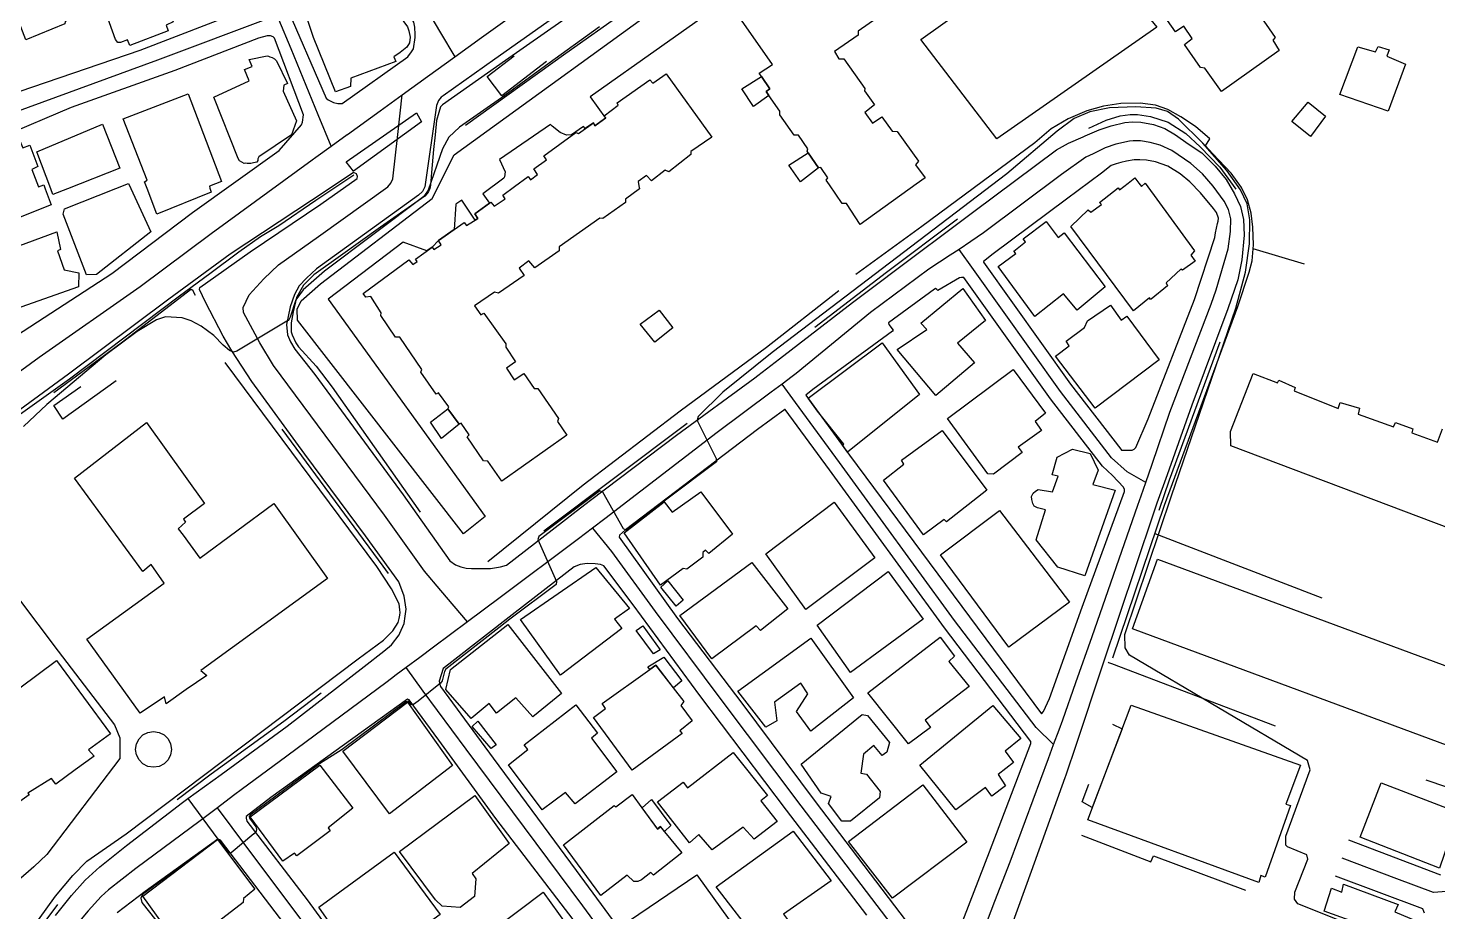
# Model space of a CAD drawing. Header units: millimetres. Extents: x 198785 to 203305, y 542885 to 545889.
# Drawn here: x 201611.1 to 201836.9, y 543627.7 to 543769.2 of the extents above; entities that cross this region are included whole.
import ezdxf

# ---------------------------------------------------------------- set-up
doc = ezdxf.new("R2010")
doc.units = ezdxf.units.MM
doc.linetypes.add('FENCE_25K', pattern=[54.3, 28.7, -9.2, -16.4])
doc.linetypes.add('HIDDEN_BULD_25K', pattern=[28.8, 18.4, -10.4])
for name, color, linetype in [('A0013117', 253, 'Continuous'), ('A0013118', 253, 'Continuous'), ('A0023217', 253, 'Continuous'), ('A0043325', 253, 'Continuous'), ('A0053326', 253, 'Continuous'), ('B0014111', 253, 'Continuous'), ('B0014112', 253, 'Continuous'), ('B0014113', 253, 'Continuous'), ('B0014115', 253, 'Continuous'), ('B0014116', 253, 'Continuous'), ('B0024120', 253, 'Continuous'), ('F0017111', 253, 'Continuous'), ('F0047224', 253, 'Continuous')]:
    doc.layers.add(name, color=color, linetype=linetype)

msp = doc.modelspace()

# ---------------------------------------------------------------- linework, layer by layer
at = {"layer": 'A0013117'}
for points in [[(201603.25, 543756.9), (201629.04, 543765.74), (201650.97, 543774.18), (201651.37, 543774.14), (201651.89, 543773.77), (201652.2, 543773.41), (201658.85, 543758.05), (201659.18, 543757.77), (201660.05, 543757.33), (201660.75, 543757.18), (201661.04, 543757.16), (201661.41, 543757.18), (201671.94, 543764.66), (201672.51, 543765.47), (201672.84, 543765.95), (201673.14, 543767.72), (201673.1, 543768.22), (201673.08, 543769.42), (201672.91, 543770.19), (201671.31, 543772.91), (201664.59, 543783.11), (201656.06, 543795.04), (201655.14, 543795.48), (201653.81, 543795.61)], [(201703.45, 543776.72), (201685.88, 543764.28), (201677.59, 543758.42), (201677.26, 543758.18), (201676.85, 543757.63), (201676.52, 543756.84), (201674.69, 543743.82), (201674.31, 543743.07), (201673.66, 543742.48), (201657.32, 543730.72), (201655.72, 543729.2), (201654.56, 543727.99), (201653.8, 543726.58), (201653.08, 543724.61), (201652.52, 543721.78), (201652.69, 543720.1), (201653.13, 543719.01), (201653.85, 543717.81), (201657.07, 543713.77), (201671.18, 543694.48), (201678.68, 543683.92), (201679.58, 543683.31), (201680.41, 543682.96), (201681.3, 543682.74), (201682.14, 543682.71), (201682.92, 543682.68), (201685.17, 543682.7), (201686.8, 543682.96), (201687.72, 543683.25), (201696.7, 543690.2), (201698.89, 543691.89), (201701.21, 543693.65), (201715, 543704.06), (201727.52, 543713.23), (201727.99, 543713.59), (201731.46, 543716.27), (201743.16, 543725.3), (201754.32, 543733.7), (201757.03, 543735.71), (201760.26, 543738.12), (201762.61, 543739.87), (201775.85, 543749.73), (201777.78, 543750.8), (201780.11, 543751.85), (201780.44, 543751.99), (201782.66, 543752.96), (201784.6, 543753.62), (201786.81, 543754.12), (201788.01, 543754.25), (201789.38, 543754.21), (201791.37, 543753.82), (201793.22, 543753.16), (201794.91, 543752.14), (201796.95, 543750.74), (201799.12, 543749.25), (201801.25, 543747.14), (201803, 543744.98), (201804.37, 543742.71), (201805.31, 543740.7), (201805.81, 543738.58), (201805.92, 543736.1), (201805.55, 543732.12), (201804.9, 543728.92), (201803.28, 543724.29), (201797.5, 543708.86), (201793.55, 543697.73), (201791.92, 543693.14), (201791.32, 543691.43), (201783.16, 543667.08), (201778.97, 543654.49), (201777.34, 543649.61), (201777.2, 543649.17), (201771.77, 543634.17), (201765.47, 543616.78)], [(201649.4, 543768.02), (201648.03, 543767.63), (201634.63, 543762.46), (201618.02, 543756.53), (201606.96, 543751.84)], [(201608.21, 543719.3), (201624.51, 543729.93), (201637.45, 543739.7), (201651.35, 543749.63), (201654.93, 543753.76), (201655.08, 543754.17), (201655.25, 543755.35), (201650.61, 543767.65), (201650.36, 543767.87), (201649.97, 543768), (201649.4, 543768.02)], [(201615.49, 543627.13), (201618.09, 543630.33), (201620.23, 543632.78), (201622.63, 543634.94), (201626.86, 543638.36), (201635.87, 543645.24), (201636.72, 543645.86), (201642.02, 543649.73), (201652.61, 543657.46), (201664.96, 543666.99), (201668.09, 543669.48), (201669.34, 543670.48), (201670.54, 543672.08), (201670.66, 543672.37), (201671.33, 543673.87), (201671.51, 543675.07), (201671.68, 543676.18), (201671.38, 543678.25), (201670.5, 543680.59), (201665.18, 543687.96), (201655.44, 543701.04), (201646.96, 543712.64), (201643.77, 543717.56), (201642.35, 543719.89), (201639.51, 543725.35), (201638.58, 543727.37), (201638.62, 543727.72), (201646.7, 543733.44), (201657.98, 543741.03), (201663.85, 543745.16), (201663.89, 543745.49), (201663.74, 543745.9), (201663.24, 543746.12), (201659.17, 543743.42), (201643.47, 543733.02), (201633.65, 543725.82), (201617.61, 543713.84), (201606.55, 543705.78)], [(201788.29, 543748.14), (201787.07, 543747.95), (201786.13, 543747.73), (201785.43, 543747.49), (201784.61, 543747.22), (201783.04, 543746.03), (201777.47, 543741.86), (201765.69, 543733.08), (201764.14, 543731.88), (201764.14, 543731.78), (201778.08, 543712.24), (201786.15, 543701.79), (201786.27, 543701.68), (201787.96, 543701.68), (201788.27, 543701.79), (201788.53, 543702.06), (201790.54, 543706.66), (201797.96, 543725.78), (201801.19, 543735.72), (201801.3, 543736.47), (201801.49, 543737.19), (201801.65, 543737.95), (201801.76, 543738.34), (201801.78, 543738.82), (201801.49, 543739.7), (201800.99, 543740.37), (201798.92, 543742.88), (201797.2, 543744.65), (201795.65, 543745.91), (201793.7, 543747.12), (201791.72, 543747.82), (201790.28, 543748.08), (201789.19, 543748.14), (201788.29, 543748.14)], [(201760.65, 543729.31), (201760.3, 543729.27), (201756.86, 543727.24), (201756.68, 543727.41), (201756.44, 543727.54), (201756.28, 543727.42), (201748.94, 543722.07), (201748.97, 543721.78), (201749.68, 543720.88), (201749.59, 543720.72), (201736.82, 543711.37), (201735.69, 543710.45), (201742.69, 543700.87), (201773.42, 543659.44), (201773.75, 543659.81), (201774.74, 543661.87), (201779.98, 543676.52), (201786.73, 543695.01), (201786.73, 543695.36), (201786.6, 543695.73), (201784.81, 543697.59), (201783.2, 543699.07), (201774.87, 543709.85), (201761, 543729.3), (201760.95, 543729.31), (201760.65, 543729.31)], [(201732.32, 543708.18), (201727.96, 543704.95), (201706.8, 543688.91), (201705.83, 543688.06), (201705.78, 543687.71), (201715.13, 543674.68), (201725.46, 543661.12), (201737.2, 543645.36), (201751.78, 543626.23), (201755.98, 543621.31), (201756.42, 543621.08), (201756.74, 543621.08), (201758.19, 543621.31), (201758.44, 543621.56), (201758.68, 543621.93), (201760.22, 543624.63), (201765.11, 543637.32), (201771.76, 543654.65), (201771.76, 543655), (201757.92, 543673.19), (201739.46, 543698.51), (201732.41, 543708.15), (201732.32, 543708.18)], [(201700.67, 543683.49), (201700.28, 543683.47), (201699.56, 543683.34), (201698.57, 543682.97), (201689.12, 543675.63), (201678.49, 543667.38), (201677.6, 543666.69), (201676.94, 543664.65), (201677.01, 543664.33), (201677.19, 543663.8), (201685.61, 543652.31), (201698.88, 543634.31), (201729.74, 543592.45)], [(201745.45, 543627.17), (201732.62, 543644), (201718.69, 543662.37), (201708.04, 543676.91), (201703.33, 543683.14), (201702.81, 543683.32), (201701.96, 543683.47), (201700.67, 543683.49)], [(201671.91, 543661.78), (201650.02, 543646.01), (201646.07, 543642.96), (201646.05, 543642.71), (201646.16, 543642.26), (201655.83, 543629.64), (201673.59, 543605.27), (201694.38, 543576.58), (201694.86, 543576.34), (201704.36, 543571.68), (201704.79, 543571.73), (201723.22, 543580.33), (201724.77, 543581.05), (201726.04, 543581.72), (201727.59, 543584.79), (201727.73, 543585.3), (201727.73, 543586.43), (201701.03, 543623.05), (201686.03, 543642.65), (201676.9, 543655.23), (201672.13, 543661.67), (201671.91, 543661.78)], [(201641.5, 543639.38), (201629.88, 543630.95), (201625.39, 543627.54)], [(201652.23, 543625.71), (201641.91, 543639.19), (201641.56, 543639.37), (201641.5, 543639.38)], [(201822.63, 543639.25), (201837.36, 543633.64)], [(201834.8, 543627.48), (201834.71, 543627.78), (201834.55, 543628.18), (201820.52, 543633.41)]]:
    msp.add_lwpolyline(points, dxfattribs=at)
at = {"layer": 'A0013118'}
for points in [[(201788.03, 543779.02), (201785.53, 543777.32), (201791.91, 543769.4), (201766.29, 543751.52), (201754.09, 543767.44), (201773.79, 543781.45), (201773.95, 543782.42), (201773.9, 543783.33), (201763.98, 543798.44), (201762.17, 543798.57), (201758.68, 543798.13)], [(201747.08, 543790.75), (201701.13, 543758.25), (201703.6, 543754.84), (201701.89, 543753.62), (201701.68, 543754.08), (201700.35, 543753.15), (201700.09, 543753.48), (201698.15, 543752.17), (201697.34, 543752.1), (201696.36, 543752.55), (201695.05, 543753.57), (201694.81, 543753.79), (201686.62, 543748.23), (201687.53, 543746.22), (201687.45, 543745.45), (201687.32, 543745.2), (201683.96, 543742.69), (201685.02, 543741.19), (201682.68, 543739.52), (201683.18, 543738.77), (201682.75, 543738.51), (201680.57, 543741.69), (201679.65, 543741.04), (201679.36, 543736.98), (201676.87, 543735.22), (201675.84, 543734.17), (201675.01, 543733.57), (201671.21, 543734.95), (201659.19, 543725.84), (201684.32, 543691.02), (201680.85, 543688.26), (201654.27, 543722.48), (201654.22, 543724.24), (201654.83, 543725.58), (201657.93, 543728.31), (201675.82, 543741.97), (201679.37, 543748.97), (201716.38, 543775.79)]]:
    msp.add_lwpolyline(points, dxfattribs=at)
at = {"layer": 'A0023217'}
for points in [[(201655.77, 543799.61), (201657.59, 543797.07), (201657.7, 543796.91), (201671.1, 543778.21), (201674.46, 543773.11), (201677.18, 543768.51), (201679.48, 543764.64)], [(201679.48, 543764.64), (201683.75, 543767.72), (201692.48, 543774.03), (201717.84, 543792.33), (201718.66, 543792.93), (201723.56, 543796.46)], [(201659.68, 543750.35), (201657.6, 543755.37), (201653.23, 543765.93), (201651.28, 543770.64), (201651.04, 543770.97), (201650.77, 543771.12), (201650.47, 543771.09), (201631.83, 543764.1), (201605.1, 543754.37), (201599.71, 543752.84), (201595.71, 543751.7)], [(201671.03, 543758.54), (201675.11, 543761.49), (201679.48, 543764.64)], [(201681.5, 543674.18), (201677.22, 543679.18), (201674.59, 543682.25), (201668.18, 543691.22), (201650.41, 543715.23), (201648.23, 543718.83), (201645.63, 543723.69), (201645.54, 543724.52), (201646.52, 543726.55), (201648.86, 543729.11), (201651.21, 543731.32), (201657.65, 543735.87), (201668.76, 543743.82), (201669.24, 543744.39), (201669.56, 543745.1), (201670.34, 543752.23), (201671.03, 543758.54)], [(201659.68, 543750.35), (201662.24, 543752.19), (201662.26, 543752.21), (201667.5, 543755.99), (201671.03, 543758.54)], [(201790.13, 543696.46), (201791.15, 543699.42), (201794.02, 543707.76), (201800.62, 543725.04), (201801.43, 543727.35), (201803.37, 543733.92), (201803.7, 543736.65), (201803.79, 543738.7), (201803.4, 543740.2), (201802.68, 543741.54), (201800.96, 543743.93), (201799.23, 543745.9), (201797.39, 543747.58), (201795.32, 543748.93), (201794.31, 543749.63), (201792.47, 543750.49), (201790.83, 543750.95), (201789.28, 543751.18), (201788.15, 543751.19), (201787.55, 543751.13), (201785.36, 543750.68), (201783.64, 543750.09), (201781.7, 543749.11), (201780.54, 543748.58), (201776.66, 543745.79), (201764.15, 543736.47), (201762.14, 543735.1), (201760.24, 543733.8)], [(201601.49, 543708.23), (201606.75, 543712.08), (201612.91, 543716.57), (201629.08, 543727.87), (201640.46, 543736.36), (201656.63, 543748.15), (201657.21, 543748.57), (201659.68, 543750.35)], [(201760.24, 543733.8), (201758.79, 543732.86), (201755.38, 543730.62), (201746.05, 543723.69), (201734.17, 543713.95), (201733.51, 543713.45), (201731.89, 543712.25)], [(201790.13, 543696.46), (201787.15, 543698.16), (201784.67, 543700.43), (201776.47, 543711.04), (201762.55, 543730.57), (201760.24, 543733.8)], [(201731.89, 543712.25), (201730.14, 543710.94), (201721.48, 543704.5), (201703.49, 543690.68), (201701.52, 543689.16)], [(201775.38, 543654.49), (201772.58, 543657.22), (201759.52, 543674.39), (201741.07, 543699.69), (201734.05, 543709.3), (201731.89, 543712.25)], [(201775.38, 543654.49), (201776.27, 543656.89), (201776.85, 543658.46), (201778.95, 543664.47), (201781.57, 543671.8), (201788.9, 543692.86), (201789.41, 543694.36), (201790.13, 543696.46)], [(201701.52, 543689.16), (201699.28, 543687.45), (201686.71, 543678.07), (201681.5, 543674.18)], [(201701.52, 543689.16), (201704.56, 543685.42), (201711.58, 543675.8), (201722.07, 543661.74), (201734.91, 543644.68), (201748.62, 543626.7), (201756.2, 543617.57), (201760.05, 543614.72)], [(201681.5, 543674.18), (201676.03, 543670.09), (201673.84, 543668.46), (201671.65, 543666.83)], [(201671.65, 543666.83), (201670.08, 543665.65), (201669.3, 543665.07), (201668.44, 543664.38), (201651.32, 543651.74), (201645.45, 543647.41), (201644.04, 543646.35), (201641.43, 543644.38)], [(201733.36, 543583.13), (201730.25, 543587.37), (201699.95, 543628.68), (201681.26, 543653.77), (201674.41, 543663.08), (201671.65, 543666.83)], [(201760.05, 543614.72), (201761.96, 543618.96), (201762.19, 543619.46), (201765.99, 543629.4), (201768.44, 543635.74), (201774.57, 543652.29), (201775.38, 543654.49)], [(201641.43, 543644.38), (201639.1, 543642.63), (201638.69, 543642.31), (201628.37, 543634.66), (201624.01, 543631.24), (201622.81, 543630.16), (201620.72, 543627.9), (201618.51, 543625.18), (201616.78, 543622.61), (201615.35, 543619.74), (201614.28, 543616.68), (201613.51, 543613.58), (201613.46, 543612.97), (201613.21, 543609.96)], [(201700.11, 543567.31), (201698.2, 543569.36), (201692.58, 543575.39), (201676.1, 543597.73), (201667.22, 543609.92), (201643.82, 543641.2), (201641.43, 543644.38)], [(201841.83, 543631.26), (201836.26, 543630.79), (201830.36, 543633.02), (201821.58, 543636.33)]]:
    msp.add_lwpolyline(points, dxfattribs=at)
at = {"layer": 'A0043325'}
msp.add_lwpolyline([(201674.13, 543754.24), (201663.26, 543746.33), (201662.05, 543747.84), (201673.32, 543755.69), (201674.13, 543754.24)], dxfattribs=at)
at = {"layer": 'A0053326'}
msp.add_lwpolyline([(201615.49, 543627.13), (201618.09, 543630.33), (201620.23, 543632.78), (201622.63, 543634.94), (201626.86, 543638.36), (201635.87, 543645.24), (201636.72, 543645.86), (201641.5, 543639.38), (201629.88, 543630.95), (201625.39, 543627.54)], dxfattribs=at)
at = {"layer": 'B0014111'}
for points in [[(201617, 543769.92), (201610.77, 543767.36), (201607.48, 543775.91), (201607.1, 543776.91), (201611.09, 543778.53), (201618.69, 543781.63), (201622.14, 543772.75), (201617.07, 543770.3), (201617, 543769.92)], [(201662.78, 543759.91), (201660.33, 543759.03), (201656.83, 543767.76), (201655.67, 543771.29), (201656.21, 543771.45), (201656.02, 543772.15), (201667.01, 543776.13), (201671.88, 543769.44), (201672.12, 543768.83), (201672.29, 543767.79), (201672.21, 543766.87), (201671.79, 543766.18), (201670.74, 543765.35), (201669.7, 543764.63), (201670.01, 543763.89), (201662.8, 543761.21), (201662.78, 543759.91)], [(201829.12, 543765.76), (201828.76, 543764.75), (201831.74, 543763.48), (201829, 543755.97), (201821.25, 543758.64), (201824.1, 543766.26), (201826.92, 543765.43), (201827.35, 543766.32), (201829.12, 543765.76)], [(201647.24, 543747.66), (201647, 543747.6), (201646.77, 543747.56), (201646.44, 543747.54), (201646.21, 543747.58), (201645.95, 543747.6), (201645.7, 543747.59), (201645.37, 543747.76), (201644.96, 543748), (201644.76, 543748.36), (201640.87, 543758.17), (201646.5, 543760.8), (201645.76, 543762.64), (201647.03, 543763.08), (201646.55, 543764.2), (201649.39, 543764.82), (201649.61, 543764.77), (201649.83, 543764.67), (201650.22, 543764.54), (201650.56, 543764.31), (201650.91, 543764.03), (201652.68, 543760.4), (201652.08, 543760.09), (201651.98, 543759.17), (201654.13, 543754.38), (201653.29, 543752.16), (201648.07, 543748.63), (201647.92, 543748.32), (201647.93, 543748.03), (201647.78, 543747.79), (201647.24, 543747.66)], [(201640.45, 543742.95), (201631.73, 543739.46), (201630.17, 543743.58), (201629.77, 543744.63), (201630.2, 543744.92), (201626.36, 543754.73), (201636.73, 543758.71), (201642.08, 543744.68), (201640.16, 543743.94), (201640.25, 543743.63), (201640.45, 543742.95)], [(201617.42, 543743.51), (201615.08, 543742.58), (201614.74, 543743.49), (201612.53, 543749.44), (201623.04, 543753.84), (201625.79, 543746.8), (201617.42, 543743.51)], [(201622.06, 543729.77), (201620.48, 543729.74), (201616.75, 543739.47), (201616.96, 543740.33), (201625.16, 543743.55), (201627.2, 543744.35), (201627.56, 543743.56), (201630.76, 543736.61), (201622.06, 543729.77)], [(201607.23, 543722.05), (201606.42, 543721.79), (201605.56, 543721.84), (201604.65, 543722.25), (201604.06, 543723.06), (201602.36, 543731.7), (201615.7, 543736.62), (201616.31, 543733.79), (201615.8, 543733.6), (201616.9, 543730.53), (201619.22, 543730.06), (201619.2, 543727.83), (201608.16, 543723.94), (201607.94, 543723.12), (201607.76, 543722.63), (201607.23, 543722.05)], [(201753.91, 543710.55), (201742.39, 543701.31), (201741.56, 543702.45), (201741.8, 543702.6), (201737.58, 543707.89), (201736.05, 543709.98), (201747.94, 543718.82), (201753.91, 543710.55)], [(201696.58, 543662.69), (201691.94, 543658.96), (201689.25, 543661.97), (201686.16, 543659.54), (201684.96, 543661.09), (201682.08, 543658.7), (201678.03, 543663.3), (201678.76, 543666.51), (201687.97, 543673.75), (201696.58, 543662.69)], [(201767.69, 543647.9), (201765.48, 543646.23), (201764.47, 543647.62), (201759.71, 543644.06), (201753.93, 543651.23), (201765.65, 543660.74), (201770.15, 543655.47), (201767.64, 543653.43), (201768.97, 543651.65), (201766.52, 543649.7), (201767.69, 543647.9)], [(201813.35, 543644.75), (201809.25, 543633.27), (201808.59, 543633.56), (201808.23, 543632.43), (201780.85, 543642.45), (201787.78, 543660.79), (201814.93, 543651.19), (201812.58, 543644.98), (201813.35, 543644.75)], [(201840.25, 543643.62), (201837.22, 543634.7), (201824.48, 543639.68), (201827.83, 543648.36), (201840.25, 543643.62)]]:
    msp.add_lwpolyline(points, dxfattribs=at)
at = {"layer": 'B0014112'}
for points in [[(201632.18, 543776.72), (201634.36, 543770.27), (201633.21, 543769.74), (201633.53, 543768.8), (201627.41, 543766.45), (201627.06, 543767.36), (201625.92, 543766.92), (201625.5, 543766.97), (201625.1, 543767.45), (201622.93, 543773.51), (201623.31, 543773.67), (201622.83, 543774.07), (201622.51, 543774.82), (201622.5, 543775.58), (201622.57, 543776.17), (201621.83, 543775.89), (201619.86, 543781.4), (201620.9, 543781.69), (201620.55, 543782.63), (201629.35, 543785.97), (201630.89, 543782.25), (201632.18, 543776.72)], [(201762.71, 543715.63), (201756.54, 543710.42), (201750.34, 543717.76), (201755.06, 543720.97), (201754.11, 543721.99), (201760.84, 543727.52), (201764.5, 543722.44), (201759.98, 543718.79), (201762.71, 543715.63)], [(201770.35, 543701.3), (201765.74, 543697.83), (201764.85, 543697.87), (201758.41, 543706.74), (201768.89, 543714.59), (201774.06, 543707.6), (201772.42, 543706.24), (201773.42, 543704.83), (201769.72, 543702.15), (201770.35, 543701.3)], [(201764.71, 543695.26), (201758.22, 543690.16), (201757.86, 543690.53), (201754.55, 543688.08), (201748.12, 543696.84), (201751.41, 543699.4), (201751.04, 543700.03), (201757.52, 543704.83), (201764.71, 543695.26)], [(201785.22, 543695.25), (201780.37, 543681.54), (201776.07, 543682.91), (201772.57, 543687.28), (201774.08, 543692.12), (201772.81, 543692.42), (201772.29, 543692.7), (201772.03, 543693.12), (201771.88, 543693.73), (201771.85, 543694.26), (201772.11, 543694.77), (201772.46, 543695.07), (201772.89, 543695.35), (201775.19, 543694.96), (201776.09, 543697.48), (201775.14, 543697.71), (201775.94, 543700.53), (201778.41, 543701.8), (201781.23, 543701.11), (201782.51, 543698.46), (201781.69, 543696.18), (201785.22, 543695.25)], [(201718.85, 543694.96), (201723.96, 543688.2), (201720.13, 543685.11), (201719.63, 543685.63), (201719.19, 543685.27), (201719.18, 543684.52), (201716.65, 543682.57), (201716.05, 543682.7), (201712.42, 543680.05), (201706.57, 543688.39), (201712.99, 543693.36), (201714.3, 543691.7), (201718.85, 543694.96)], [(201746.75, 543684.43), (201735.72, 543676.15), (201729.27, 543685.05), (201740.24, 543693.31), (201746.75, 543684.43)], [(201777.91, 543677.33), (201768.22, 543670.09), (201757.28, 543684.87), (201766.71, 543691.98), (201777.91, 543677.33)], [(201706.2, 543673.08), (201696.39, 543665.62), (201689.98, 543674.51), (201702.07, 543682.88), (201707.47, 543676.3), (201705.04, 543674.59), (201706.2, 543673.08)], [(201732.79, 543676.23), (201728.41, 543672.79), (201727.75, 543673.51), (201720.63, 543668.23), (201715.49, 543675.15), (201727.02, 543683.68), (201732.79, 543676.23)], [(201754.49, 543674.61), (201742.86, 543666.02), (201737.5, 543673.63), (201748.88, 543682.23), (201754.49, 543674.61)], [(201736.47, 543671.57), (201743.34, 543661.98), (201736.52, 543656.67), (201734.22, 543659.79), (201736, 543662.65), (201734.88, 543664.34), (201730.7, 543661.28), (201731.04, 543658.31), (201729.3, 543657.27), (201724.82, 543663.03), (201736.47, 543671.57)], [(201755.64, 543657.26), (201752.13, 543654.6), (201745.64, 543662.8), (201757.23, 543671.69), (201759.53, 543668.66), (201758.59, 543667.82), (201761.86, 543663.81), (201754.82, 543658.41), (201755.64, 543657.26)], [(201710.72, 543666.55), (201711.69, 543667.24), (201714.46, 543663.6), (201716.13, 543661.39), (201715.65, 543660.78), (201717.5, 543658.3), (201715.5, 543656.72), (201715.89, 543656.28), (201707.88, 543650.41), (201701.66, 543658.85), (201703.6, 543660.28), (201703.09, 543661.08), (201710.72, 543666.55)], [(201679.12, 543651.17), (201669, 543643.4), (201661.51, 543653.45), (201671.9, 543661.3), (201679.12, 543651.17)], [(201705.41, 543650.12), (201698.72, 543644.99), (201697.22, 543646.82), (201693.46, 543644.05), (201688.09, 543651.28), (201691.14, 543653.7), (201690.59, 543654.46), (201698.83, 543660.89), (201702.34, 543656.32), (201701.38, 543655.54), (201705.41, 543650.12)], [(201749.09, 543654.82), (201748.68, 543653.3), (201747.92, 543652.75), (201746.59, 543654.33), (201744.91, 543652.98), (201744.51, 543649.9), (201745.41, 543649.78), (201747.62, 543646.99), (201747.5, 543645.98), (201742.83, 543642.26), (201741.45, 543642.25), (201739.33, 543645.07), (201739.75, 543646.18), (201738.14, 543646.74), (201734.96, 543651.34), (201744.7, 543659.34), (201745.55, 543659.18), (201749.09, 543654.82)], [(201659.52, 543640.67), (201654.17, 543636.68), (201653.79, 543637.13), (201651.91, 543635.82), (201646.71, 543642.92), (201657.84, 543651.2), (201663.15, 543644.34), (201659.17, 543641.15), (201659.52, 543640.67)], [(201724.03, 543653.23), (201729.55, 543646.35), (201728.49, 543645.5), (201731.1, 543642.19), (201727.43, 543639.34), (201725.64, 543641.25), (201720.69, 543637.63), (201718.53, 543640.12), (201717.05, 543638.77), (201711.96, 543645.34), (201716.02, 543648.46), (201716.74, 543647.6), (201724.03, 543653.23)], [(201761.46, 543638.86), (201749.55, 543629.91), (201742.52, 543638.97), (201754.45, 543648.03), (201761.46, 543638.86)], [(201682.64, 543630.16), (201680.35, 543628.41), (201677.45, 543628.63), (201676.36, 543629.63), (201670.61, 543637.37), (201682.69, 543646.33), (201688.17, 543638.68), (201682.24, 543633.87), (201682.82, 543633.02), (201682.64, 543630.16)], [(201707.89, 543646.52), (201709.45, 543644.38), (201711.94, 543640.96), (201712.42, 543641.35), (201713.07, 543640.55), (201715.84, 543637.15), (201711.29, 543633.61), (201710.88, 543634.03), (201709.36, 543632.83), (201708.79, 543632.6), (201708.12, 543632.58), (201707.1, 543633.61), (201702.86, 543630.33), (201696.86, 543638.44), (201704.99, 543644.76), (201705.27, 543644.52), (201707.89, 543646.52)], [(201732.78, 543626.5), (201728.02, 543623.06), (201721.35, 543631.71), (201733.67, 543640.62), (201739.77, 543632.68), (201732.13, 543627.35), (201732.78, 543626.5)], [(201645.57, 543629.2), (201638.13, 543623.51), (201637.57, 543623.64), (201635.39, 543622.07), (201629.48, 543630.22), (201641.47, 543639.3), (201647.42, 543631.33), (201645.61, 543629.83), (201645.57, 543629.2)], [(201677.14, 543627.29), (201670.3, 543622.32), (201669.42, 543623.46), (201665.17, 543620.49), (201662.04, 543624.46), (201661, 543623.72), (201657.69, 543628.44), (201669.73, 543637.27), (201677.14, 543627.29)], [(201724.66, 543624.71), (201721.83, 543622.4), (201721.02, 543623.26), (201715.6, 543619.93), (201716.35, 543618.84), (201714.08, 543616.97), (201707.46, 543626.35), (201718.24, 543633.63), (201724.66, 543624.71)], [(201693.63, 543630.84), (201701.01, 543620.61), (201690.33, 543612.86), (201681.55, 543623.39), (201685.09, 543625.91), (201685.85, 543624.97), (201693.63, 543630.84)], [(201821.84, 543632.17), (201830.57, 543628.88), (201830.05, 543627.69), (201833.48, 543626.26), (201832.22, 543622.99), (201818.7, 543627.81), (201819.91, 543631.5), (201821.55, 543630.88), (201821.84, 543632.17)]]:
    msp.add_lwpolyline(points, dxfattribs=at)
at = {"layer": 'B0014113'}
for points in [[(201609.8, 543751.22), (201610.25, 543750.05), (201611.41, 543750.52), (201612.65, 543747.08), (201611.72, 543746.63), (201612.78, 543743.83), (201613.63, 543744.15), (201613.87, 543743.49), (201614.79, 543740.95), (201602.97, 543736.25), (201601.07, 543740.38), (201601.78, 543740.61), (201601.15, 543742.47), (201602.08, 543742.78), (201601.81, 543743.43), (201600.42, 543746.79), (201601.34, 543746.87), (201601.03, 543747.69), (201605.19, 543749.45), (201605.62, 543748.32), (201607.03, 543748.88), (201606.69, 543749.98), (201609.8, 543751.22)], [(201789.03, 543744.42), (201789.47, 543743.86), (201790.04, 543744.4), (201797.93, 543733.6), (201797.37, 543732.86), (201798.04, 543731.9), (201796.05, 543730.5), (201795.77, 543730.66), (201793.43, 543728.46), (201793.62, 543727.95), (201791.02, 543725.86), (201790.93, 543725.79), (201790.76, 543726.03), (201788.18, 543723.96), (201778.13, 543737.45), (201780.94, 543740.14), (201781.34, 543739.79), (201783.05, 543740.99), (201782.71, 543741.33), (201785.71, 543743.68), (201785.96, 543743.36), (201787.3, 543744.41), (201788.38, 543745.25), (201789.03, 543744.42)], [(201774.19, 543738.26), (201776.1, 543735.7), (201777.08, 543736.45), (201783.66, 543727.8), (201779.18, 543724.07), (201776.95, 543726.67), (201772.36, 543723.07), (201766.51, 543731.09), (201769.32, 543733.16), (201769, 543733.53), (201770.86, 543735), (201770.49, 543735.5), (201774.19, 543738.26)], [(201784.48, 543724.87), (201786.2, 543722.48), (201787.09, 543723.12), (201792.31, 543716.12), (201782.04, 543708.4), (201775.66, 543716.7), (201777.85, 543718.39), (201777.39, 543719.1), (201780.35, 543721.28), (201780.83, 543722.39), (201784.48, 543724.87)], [(201847.3, 543663.73), (201843.05, 543652.67), (201788.04, 543673.05), (201792.03, 543684.18), (201847.3, 543663.73)]]:
    msp.add_lwpolyline(points, dxfattribs=at)
at = {"layer": 'B0014115'}
for points in [[(201750.76, 543773.39), (201744.09, 543768.76), (201744.07, 543768.12), (201740.28, 543765.48), (201740.99, 543764.32), (201741.76, 543764.35), (201745.17, 543759.6), (201745.08, 543759.22), (201746.71, 543756.94), (201745.16, 543755.76), (201746.37, 543754.04), (201747.85, 543755.06), (201749.54, 543752.75), (201750.33, 543752.68), (201753.75, 543747.94), (201753.25, 543747.37), (201754.8, 543745.26), (201753.36, 543744.23), (201744.41, 543737.81), (201742.19, 543741.14), (201741.54, 543741.18), (201739.47, 543744.16), (201738.97, 543744.89), (201739.23, 543745.25), (201738.08, 543746.92), (201737.72, 543746.88), (201736.07, 543749.28), (201735.91, 543749.52), (201736.03, 543749.91), (201734.52, 543752.1), (201733.85, 543752.12), (201731.52, 543755.34), (201731.53, 543755.96), (201729.75, 543758.46), (201729.32, 543759.07), (201729.95, 543759.5), (201728.57, 543761.51), (201728.2, 543762.05), (201730.34, 543763.44), (201725.4, 543770.5)], [(201808.12, 543771.77), (201810.88, 543767.76), (201810.48, 543767.33), (201811.54, 543765.67), (201802.27, 543759.08), (201799.6, 543762.83), (201798.9, 543762.95), (201796.34, 543766.63), (201797.59, 543767.56), (201796.25, 543769.58), (201794.89, 543768.64), (201792.33, 543772.27)], [(201713.34, 543761.93), (201720.65, 543751.78), (201717.27, 543749.47), (201717.26, 543748.99), (201713.77, 543746.24), (201713.15, 543746.48), (201710.97, 543744.79), (201710.15, 543745.62), (201708.86, 543744.66), (201708.97, 543743.99), (201709.06, 543743.53), (201706.83, 543741.87), (201706.81, 543741.33), (201703.2, 543738.75), (201702.68, 543738.81), (201696.17, 543734.24), (201696.16, 543733.56), (201692.28, 543730.88), (201691.34, 543732), (201689.79, 543730.78), (201690.56, 543729.61), (201686.47, 543726.8), (201685.85, 543726.95), (201682.63, 543724.78), (201683.64, 543723.34), (201684.14, 543723.57), (201687.66, 543718.67), (201687.64, 543718.13), (201689.19, 543715.82), (201687.74, 543714.77), (201688.96, 543712.93), (201690.53, 543713.94), (201692.17, 543711.51), (201692.78, 543711.52), (201696.09, 543706.71), (201695.93, 543706.25), (201697.39, 543704.05), (201687.02, 543696.69), (201684.73, 543699.88), (201684.05, 543699.97), (201681.47, 543703.77), (201681.74, 543704.11), (201680.49, 543705.99), (201680.18, 543705.83), (201678.37, 543708.25), (201678.51, 543708.58), (201676.87, 543710.83), (201676.47, 543710.62), (201674.03, 543714.17), (201674.17, 543714.59), (201670.64, 543719.74), (201669.94, 543719.77), (201667.6, 543723.22), (201667.68, 543723.64), (201666.01, 543726.25), (201665.19, 543726.18), (201664.81, 543726.75), (201672.11, 543732.16), (201672.73, 543731.38), (201673.41, 543731.87), (201673.18, 543732.23), (201675.84, 543734.17), (201676.12, 543733.78), (201677.29, 543734.52), (201676.87, 543735.22), (201680.95, 543738.11), (201681.32, 543737.63), (201683.18, 543738.77), (201682.68, 543739.52), (201685.25, 543741.35), (201685.78, 543740.74), (201687.51, 543741.91), (201687.18, 543742.52), (201689.03, 543743.89), (201691.2, 543745.49), (201691.61, 543744.95), (201692.7, 543745.79), (201692.11, 543746.73), (201694.15, 543748.17), (201693.74, 543748.79), (201698.83, 543752.52), (201699.26, 543752.39), (201701.68, 543754.08), (201701.89, 543753.62), (201703.67, 543754.88), (201703.4, 543755.22), (201705.65, 543756.9), (201705.48, 543757.26), (201710.71, 543760.99), (201711.16, 543760.44), (201713.34, 543761.93)], [(201841.53, 543688.08), (201803.75, 543702.35), (201803.7, 543704.62), (201807.37, 543713.95), (201811.26, 543712.45), (201811.45, 543712.88), (201814.08, 543711.7), (201813.91, 543711.16), (201820.99, 543708.35), (201821.27, 543709.3), (201824.37, 543708.37), (201824.15, 543707.41), (201829.84, 543705.37), (201830.13, 543706.09), (201832.94, 543705.08), (201832.78, 543704.42), (201836.9, 543702.94), (201837.66, 543705.06)], [(201635.95, 543688.06), (201638.6, 543684.35), (201650.46, 543693.09), (201659.1, 543681.09), (201638.79, 543666.35), (201639.74, 543665.57), (201636.41, 543663.3), (201633.24, 543661.05), (201632.95, 543662.14), (201629.07, 543659.52), (201620.51, 543671.4), (201632.89, 543680.34), (201630.84, 543683.36), (201629.51, 543682.24), (201618.53, 543697.19), (201630.06, 543706.07), (201639.35, 543693.12), (201636.02, 543690.62), (201636.33, 543690.14), (201635.14, 543689.07), (201635.95, 543688.06)], [(201603.63, 543659.07), (201615.68, 543667.98), (201624.29, 543656.25), (201620.81, 543653.66), (201621.68, 543652.63), (201618.65, 543650.48), (201615.54, 543648.15), (201614.86, 543649.09), (201611.05, 543646.7), (201611.27, 543646.43), (201607.73, 543643.91)]]:
    msp.add_lwpolyline(points, dxfattribs=at)
at = {"layer": 'B0014116', "linetype": 'HIDDEN_BULD_25K', "flags": 128}
for points in [[(201694.17, 543763.9), (201686.98, 543758.38), (201684.65, 543761.51), (201691.95, 543767.06), (201694.17, 543763.9)], [(201729.75, 543758.46), (201727.29, 543756.68), (201725.45, 543759.5), (201728.57, 543761.51), (201729.95, 543759.5), (201729.32, 543759.07), (201729.75, 543758.46)], [(201818.94, 543755.13), (201816.54, 543751.91), (201813.54, 543754.27), (201816.14, 543757.39), (201818.94, 543755.13)], [(201737.72, 543746.88), (201734.82, 543744.64), (201732.95, 543747.3), (201736.07, 543749.28), (201737.72, 543746.88)], [(201714.41, 543721.23), (201711.5, 543718.93), (201709.18, 543721.85), (201712.18, 543724.06), (201714.41, 543721.23)], [(201625.23, 543712.74), (201616.7, 543706.64), (201615.22, 543708.8), (201623.74, 543714.81), (201625.23, 543712.74)], [(201680.18, 543705.83), (201677.34, 543703.52), (201675.57, 543706.15), (201678.37, 543708.25), (201680.18, 543705.83)], [(201716.06, 543677.64), (201714.92, 543676.69), (201712.49, 543679.7), (201713.6, 543680.74), (201716.06, 543677.64)], [(201712.37, 543669.66), (201711.3, 543669.04), (201708.51, 543672.79), (201709.58, 543673.52), (201712.37, 543669.66)], [(201710.72, 543666.55), (201710.37, 543666.95), (201712.95, 543668.51), (201715.84, 543664.69), (201714.47, 543663.6), (201711.69, 543667.24), (201710.72, 543666.55)], [(201686.09, 543654.44), (201685.31, 543653.87), (201682.25, 543657.42), (201683.17, 543658.26), (201686.09, 543654.44)], [(201632.09, 543651), (201631.21, 543650.86), (201630.32, 543651), (201629.52, 543651.41), (201628.88, 543652.04), (201628.47, 543652.84), (201628.33, 543653.73), (201628.47, 543654.62), (201628.88, 543655.42), (201629.52, 543656.05), (201630.32, 543656.46), (201631.21, 543656.6), (201632.09, 543656.46), (201632.89, 543656.05), (201633.53, 543655.42), (201633.94, 543654.62), (201634.08, 543653.73), (201633.94, 543652.84), (201633.53, 543652.04), (201632.89, 543651.41), (201632.09, 543651)], [(201786.34, 543657.04), (201781.57, 543644.41), (201779.94, 543645.34), (201784.74, 543657.81), (201786.34, 543657.04)], [(201714.08, 543641.54), (201713.08, 543640.57), (201712.42, 543641.38), (201711.95, 543640.99), (201709.47, 543644.39), (201710.98, 543645.73), (201714.08, 543641.54)]]:
    msp.add_lwpolyline(points, dxfattribs=at)
at = {"layer": 'B0024120', "linetype": 'FENCE_25K', "flags": 128}
for points in [[(201657.26, 543715.1), (201659.82, 543711.73), (201678.71, 543684.9), (201679.84, 543683.81), (201680.51, 543683.54), (201681.21, 543683.37), (201682.43, 543683.31), (201683.35, 543683.28), (201683.95, 543683.28), (201685.01, 543683.31), (201686.12, 543683.47), (201687.16, 543683.81), (201721.33, 543709.43), (201721.63, 543709.47), (201748.61, 543730.17), (201769.05, 543745.47), (201775.21, 543750.04), (201778.19, 543751.84), (201780.79, 543753.1), (201783.79, 543754.51), (201786.03, 543755.2), (201787.62, 543755.39), (201788.82, 543755.39), (201790.92, 543755.11), (201793.76, 543754.21), (201796.58, 543752.39), (201798.88, 543750.22), (201802, 543746.99), (201804.98, 543742.93), (201805.83, 543741.24), (201806.22, 543738.96), (201806.34, 543736.86), (201806.31, 543735.11), (201806.27, 543733.88), (201806.15, 543731.83), (201806.06, 543730.28), (201805.58, 543728.6), (201793.9, 543696.85), (201787.03, 543676.66), (201784.06, 543667.98), (201784.15, 543667.63), (201784.63, 543667.48), (201821.27, 543653.53), (201841.48, 543646.68)], [(201815.59, 543731.45), (201807.34, 543733.91)], [(201571.16, 543679.22), (201576.38, 543682.83), (201594.73, 543695.9), (201614.48, 543710.35), (201619.87, 543714.3), (201626.26, 543719.03), (201637.15, 543727.41), (201637.24, 543727.42), (201637.48, 543727.3), (201637.63, 543726.98), (201637.92, 543726.39), (201638.5, 543725.19), (201640.1, 543722.05), (201641.23, 543720.15), (201644.07, 543715.52), (201667.92, 543683.05), (201669.6, 543680.85), (201670.47, 543679.01), (201670.86, 543677.77), (201670.97, 543677.2), (201670.95, 543676.14), (201670.8, 543674.71), (201670.25, 543673.12), (201669.29, 543671.59), (201668.4, 543670.5), (201666.41, 543668.85), (201661.44, 543665.31), (201652.06, 543658.22), (201640.44, 543649.77), (201630.98, 543642.64), (201624.71, 543637.88), (201621.53, 543635.44), (201619.24, 543633.19), (201616.62, 543629.87), (201614.09, 543626.62), (201612.36, 543623.68), (201610.84, 543620.03), (201609.68, 543615.73), (201609.5, 543614.03), (201609.18, 543613.9), (201608.87, 543613.88), (201600.88, 543615.34), (201600.64, 543615.49), (201600.34, 543615.73), (201597.3, 543620.18), (201592.5, 543626.82), (201585.15, 543637.16), (201574.89, 543651.34), (201564.49, 543665.96)], [(201791.6, 543688.32), (201826.37, 543674.89), (201849.47, 543666.43)], [(201759.23, 543592.73), (201777.25, 543641), (201790.97, 543635.71), (201791.39, 543636.66), (201832.43, 543621.49)]]:
    msp.add_lwpolyline(points, dxfattribs=at)
at = {"layer": 'F0017111'}
for points, elevation in [([(201702.63, 543769.44), (201694.56, 543763.63), (201687.49, 543758.46), (201680.21, 543753.4), (201678.51, 543751.78), (201677.49, 543749.9), (201675.2, 543743.3), (201674.48, 543742.29), (201658.61, 543730.33), (201655.16, 543727.34), (201654.02, 543725.72), (201653.09, 543722.95), (201652.8, 543722.44), (201652.54, 543722.32), (201644.54, 543717.49), (201644, 543717.37), (201643.37, 543717.59), (201642.35, 543718.46), (201640.87, 543720.04), (201638.86, 543721.5), (201637.23, 543722.37), (201635.82, 543722.83), (201633.1, 543723), (201631.67, 543722.51), (201628.56, 543720.68), (201623.59, 543716.94), (201614.13, 543708.97), (201610.39, 543705.44)], 20), ([(201822.13, 543625.93), (201814.51, 543629.01), (201813.96, 543629.72), (201814.01, 543630.86), (201816.09, 543636.17), (201815.92, 543636.85), (201812.87, 543638.11), (201812.6, 543638.39), (201812.59, 543639.81), (201816.49, 543650.46), (201816.06, 543651.96), (201787.52, 543668.83), (201786.87, 543669.98), (201786.8, 543672.14), (201794.26, 543694.32), (201804.59, 543724.42), (201806.13, 543730.14), (201806.77, 543734.68), (201806.82, 543738.53), (201806.39, 543741.12), (201805.31, 543743.34), (201803.11, 543746.47), (201799.31, 543750.81), (201795.41, 543754.66), (201793.64, 543755.89), (201791.81, 543756.44), (201788.57, 543756.66), (201784.32, 543756.49), (201781.16, 543755.86), (201778.67, 543754.79), (201775.93, 543752.75), (201767.91, 543745.9), (201730.29, 543717.31), (201722.4, 543710.95), (201718.47, 543707.02), (201718.33, 543706.65), (201718.36, 543706.32), (201721.31, 543700.33), (201721.4, 543699.77), (201713.21, 543693.62), (201706.88, 543688.84), (201706.5, 543689.04), (201703.18, 543694.94), (201702.72, 543695.12), (201692.95, 543687.83), (201692.76, 543687.37), (201695.73, 543680.62), (201695.69, 543680.15), (201688.27, 543674.6), (201686.54, 543673.19), (201678.02, 543666.58), (201677.81, 543666.22), (201677.46, 543664.73), (201677.2, 543664.34), (201673.61, 543661.44), (201672.86, 543660.93), (201672.49, 543660.88), (201672.3, 543661.11), (201671.97, 543661.45), (201671.67, 543661.36), (201661.41, 543653.72), (201657.8, 543651.44), (201646.67, 543643.19), (201646.53, 543642.98), (201646.59, 543642.73), (201647.61, 543641.31), (201647.71, 543640.91), (201647.63, 543640.61), (201647.28, 543640.21), (201643.65, 543637.15), (201643.36, 543637.07), (201641.54, 543639.34), (201641.49, 543639.34), (201629.42, 543630.5), (201629.18, 543629.89), (201629.35, 543629.23), (201639.7, 543616.14)], 30), ([(201603.02, 543686.56), (201615.91, 543669.44), (201624.93, 543657.67), (201625.81, 543655.58), (201625.81, 543652.28), (201614.09, 543636.9), (201612.05, 543634.94), (201604.45, 543628.38)], 20)]:
    msp.add_lwpolyline(points, dxfattribs=dict(at, elevation=elevation))
at = {"layer": 'F0047224'}
for points in [[(201715.31, 543781.05), (201714.65, 543781), (201713.59, 543780.82), (201713.5, 543780.73), (201711.86, 543779.92), (201710.57, 543778.93), (201709.62, 543777.96), (201708.65, 543776.46), (201707.82, 543774.47), (201707.31, 543772.98), (201707.11, 543772.56), (201706.76, 543772.05), (201706.48, 543771.68), (201697.23, 543765.18), (201681.19, 543753.66)], [(201702.81, 543774.73), (201687.58, 543764.07), (201677.52, 543756.94), (201677.2, 543756.62), (201676.92, 543755.72), (201676.56, 543754.45), (201676.3, 543752.14), (201676.07, 543749.81), (201675.72, 543746.12), (201675.59, 543744.09), (201675.49, 543743.56), (201675.26, 543743.07), (201675.06, 543742.75), (201674.64, 543742.33), (201667.56, 543737.37), (201661.14, 543732.76), (201656.9, 543729.71), (201655.21, 543728.1), (201654.13, 543726.11), (201653.57, 543723.8), (201653.25, 543722.05), (201653.25, 543720.6), (201653.41, 543720.11), (201653.99, 543718.84), (201654.43, 543718.2), (201657.26, 543715.1)], [(201804.9, 543724.65), (201806.71, 543730.17), (201807.17, 543731.98), (201807.39, 543734.53), (201807.3, 543737.35), (201807.04, 543739.62), (201806.45, 543741.76), (201805.49, 543743.7), (201803.83, 543746.03), (201800.89, 543749.13), (201799.71, 543750.4), (201800.39, 543751.49), (201798.09, 543753.48), (201795.74, 543755.03), (201793.67, 543756.23), (201791.72, 543756.9), (201789.24, 543757.23), (201786.16, 543757.19), (201783.37, 543756.75), (201780.73, 543755.99), (201777.69, 543754.7), (201775.01, 543753.11), (201772.37, 543750.9), (201754.3, 543737.48), (201743.69, 543729.81)], [(201663.29, 543745.68), (201657.2, 543741.66), (201651.27, 543737.6), (201648.36, 543735.8), (201644.85, 543733.36), (201640.24, 543729.87), (201635.39, 543726.32), (201617.76, 543713.01), (201602.19, 543702), (201585.74, 543689.75), (201571.04, 543679.6), (201560.18, 543670.84)], [(201684.77, 543683.8), (201700.05, 543696.09), (201715.54, 543707.93), (201729.42, 543718.13), (201740.96, 543727.25)], [(201784.85, 543668.42), (201793.12, 543692.83), (201804.9, 543724.65)], [(201608.54, 543614.06), (201609.96, 543620.18), (201611.08, 543623.55), (201612.78, 543626.44), (201615.52, 543630.21), (201618.29, 543633.53), (201620.51, 543635.81), (201626.8, 543640.19), (201664.01, 543668.23), (201668.04, 543671.22), (201669.52, 543672.73), (201670.41, 543674.08), (201670.55, 543674.69), (201670.67, 543675.24), (201670.7, 543675.67), (201670.67, 543676.07), (201670.55, 543677.05), (201669.31, 543679.45), (201666.99, 543683.02), (201642.69, 543715.67)]]:
    msp.add_lwpolyline(points, dxfattribs=at)

doc.saveas('drawing.dxf')
